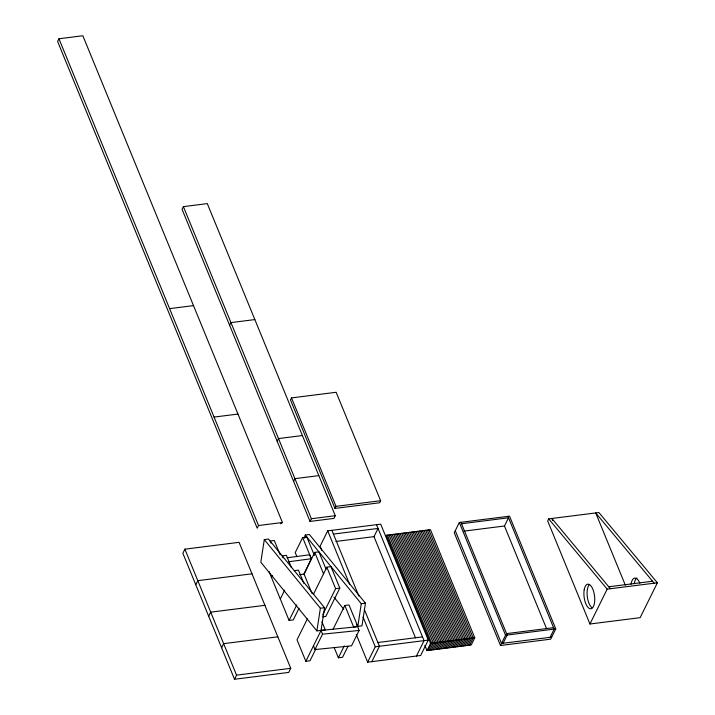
<?xml version="1.0" encoding="UTF-8"?>
<svg xmlns="http://www.w3.org/2000/svg" width="715" height="715" viewBox="0 0 715 715"><rect width="100%" height="100%" fill="white"/><g stroke="black" fill="none" stroke-linecap="round" stroke-linejoin="round"><path stroke-width="1.07" d="M321.062 630.371L324.547 607.714L268.483 539.047L264.3 539.575L260.814 562.222L316.879 630.898L325.271 629.897L321.92 621.719M304.715 538.279L305.207 535.043L309.398 534.516L365.454 603.183L361.978 625.84L353.63 626.957L344.827 605.48L349.009 604.953L357.813 626.42L361.272 603.719L305.207 535.043M316.879 630.898L320.365 608.25L264.3 539.575M287.046 557.816L309.684 554.769L311.302 558.719L304.036 574.056L311.99 593.45M58.943 38.762L57.611 41.461L257.203 528.215L258.535 525.525L58.943 38.762L82.851 35.75L282.443 522.504L280.512 523.746M183.398 206.635L182.066 209.325L310.033 521.423L333.95 518.411L335.272 515.712L207.305 203.614L183.398 206.635L311.365 518.732L310.033 521.423M229.613 325.289L230.945 322.599L254.853 319.578M184.89 549.165L182.861 553.267L234.52 679.25L288.717 672.413L290.746 668.311L239.087 542.327L184.89 549.165L236.549 675.148L234.52 679.25M195.776 584.763L197.805 580.66L252.002 573.823M291.523 397.906L290.513 399.962L334.978 508.41L379.611 502.779L380.621 500.723L336.157 392.276L291.523 397.906L335.996 506.354L334.978 508.41M277.161 441.253L278.493 438.563L302.4 435.542M208.691 616.259L210.719 612.156L264.916 605.319M293.597 481.338L294.929 478.648L318.836 475.627M221.605 647.754L223.634 643.652L277.831 636.815M271.494 577.532L272.487 575.53M314.385 555.448L306.842 537.037L302.659 537.564L295.232 552.588L296.913 556.672M280.298 599.009L284.668 590.098M326.049 569.212L318.935 551.855L314.752 552.382L304.036 574.056L299.728 574.637M356.284 634.482L367.644 662.188L420.643 655.503L428.249 640.113L380.693 524.158L327.702 530.843L320.097 546.224L321.777 550.327M299.067 608.197L293.275 619.914L289.092 620.441L296.814 604.819M313.331 594.558L326.827 567.183L331.009 566.646L339.813 588.123L325.817 616.437L322.68 616.839M307.361 618.904L297.029 639.809L305.841 661.286L310.024 660.758L315.923 648.809M322.599 615.016L335.63 588.651L326.827 567.183M305.841 661.286L321.089 630.424L357.688 626.68L359.127 630.451L351.521 645.833L314.922 649.586L313.483 645.815M314.922 649.586L322.519 634.196L321.089 630.424M415.504 637.86L373.999 536.643L378.056 528.439L333.422 534.069M333.02 629.37L344.827 605.48M347.973 646.333L342.565 657.282L338.383 657.809L344.281 645.868M367.644 662.188L375.25 646.798L363.05 617.045M371.827 661.661L379.433 646.271L364.337 609.466M459.325 522.504L454.257 532.764L500.491 645.502L550.693 639.165L555.761 628.914L509.536 516.167L459.325 522.504L505.559 635.242L500.491 645.502M416.461 656.03L424.058 640.64L376.51 524.685M426.998 650.561L430.546 643.384L386.225 535.294L430.457 529.708L474.778 637.798L471.23 644.984L426.998 650.561L424.889 645.413M428.196 650.409L431.744 643.232L387.423 535.142M429.786 650.212L433.335 643.026L389.014 534.936M431.377 650.006L434.926 642.83L390.605 534.74M432.977 649.81L436.525 642.624L392.204 534.534M434.568 649.604L438.116 642.428L393.795 534.337M436.159 649.408L439.707 642.222L395.386 534.132M437.759 649.202L441.307 642.025L396.986 533.935M439.35 649.005L442.898 641.82L398.577 533.73M440.941 648.8L444.489 641.623L400.168 533.533M442.54 648.603L446.089 641.418L401.767 533.327M546.582 628.7L504.468 526.008L508.526 517.803L461.506 523.738M444.131 648.398L447.679 641.221L403.358 533.131M445.722 648.201L449.27 641.015L404.949 532.925M447.322 647.996L450.87 640.819L406.549 532.729M448.913 647.799L452.461 640.613L408.14 532.523M450.504 647.593L454.052 640.417L409.731 532.326M452.103 647.397L455.652 640.211L411.331 532.121M453.694 647.191L457.243 640.014L412.921 531.924M455.285 646.995L458.833 639.809L414.512 531.719M456.885 646.789L460.433 639.612L416.112 531.522M458.476 646.592L462.024 639.407L417.703 531.317M460.067 646.387L463.615 639.21L419.294 531.12M461.667 646.19L465.215 639.004L420.894 530.914M463.257 645.985L466.806 638.808L422.485 530.718M464.848 645.788L468.397 638.602L424.075 530.512M466.448 645.582L469.996 638.406L425.675 530.316M468.039 645.386L471.587 638.2L427.266 530.11M469.63 645.18L473.178 638.003L428.857 529.913M548.691 518.867L547.681 520.922L589.947 623.998L640.148 617.662L657.389 582.788L598.902 512.539L548.691 518.867L607.178 589.124L657.389 582.788M503.092 643.25L507.15 635.045L460.925 522.299M550.112 637.315L554.17 629.111L507.945 516.373M589.947 623.998L607.178 589.124M288.672 561.767L311.302 558.719M169.598 308.63L193.506 305.618M214.062 417.077L237.979 414.065M335.996 506.354L380.621 500.723M311.365 518.732L335.272 515.712M258.535 525.525L282.443 522.504M335.898 541.452L373.999 536.643M464.017 531.111L504.468 526.008M294.294 570.695L298.468 570.123L303.911 583.422M335.63 588.651L339.813 588.123M320.365 608.25L324.547 607.714M361.272 603.719L365.454 603.183M608.742 586.774L652.581 581.241M377.895 642.517L422.52 636.886M375.25 646.798L428.249 640.113M506.56 633.615L553.58 627.681M430.546 643.384L474.778 637.798M505.559 635.242L555.761 628.914M236.549 675.148L290.746 668.311M551.712 637.119L501.501 643.455L455.267 530.709M322.519 634.196L359.127 630.451M654.198 583.19L595.711 512.941L625.366 585.254M610.369 588.722L551.882 518.464L552.731 520.538M333.968 597.177L343.772 609.198M356.392 624.651L357.786 626.367M331.885 530.316L358.832 596.042M327.702 530.843L349.581 584.2M314.752 552.382L323.538 573.823M302.659 537.564L311.463 559.041M334.191 647.584L338.383 657.809M291.416 567.585L286.393 555.332L282.211 555.859L283.042 557.906M280.164 554.831L274.301 540.513L270.118 541.041L270.949 543.087M268.983 571.401L289.092 620.441M631.077 584.226A12.405 5.246 82.8 0 1 639.862 583.226M634.259 583.824A12.405 5.246 82.8 0 1 636.859 578.051M592.074 607.768A12.405 5.246 82.8 0 1 587.337 596.998A12.405 5.246 82.8 0 1 588.981 585.058M584.2 589.723A12.405 5.246 82.8 0 0 590.304 608.769A12.405 5.246 82.8 0 0 593.45 590.876A12.405 5.246 82.8 0 0 584.2 589.723"/></g></svg>
